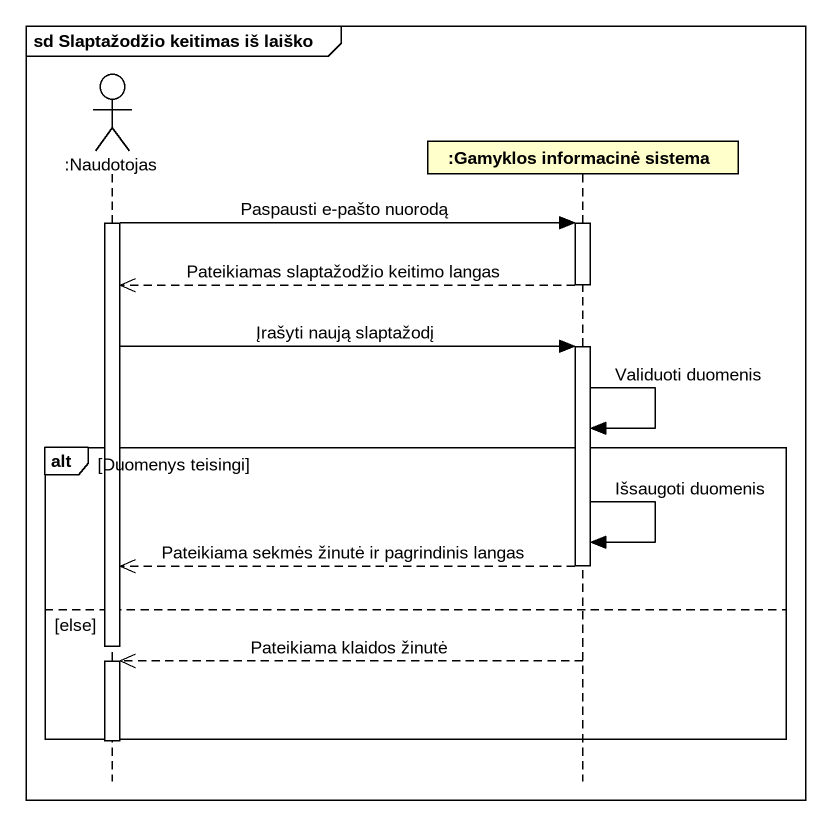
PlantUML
@startuml
mainframe sd Slaptažodžio keitimas iš laiško
hide footbox
actor ":Naudotojas" as Naudotojas
participant ":Gamyklos informacinė sistema" as Gamyklos_informacinė_sistema

activate Naudotojas
Naudotojas -> Gamyklos_informacinė_sistema : Paspausti e-pašto nuorodą
activate Gamyklos_informacinė_sistema
Gamyklos_informacinė_sistema -->> Naudotojas : Pateikiamas slaptažodžio keitimo langas
deactivate Gamyklos_informacinė_sistema
Naudotojas -> Gamyklos_informacinė_sistema : Įrašyti naują slaptažodį
activate Gamyklos_informacinė_sistema
Gamyklos_informacinė_sistema -> Gamyklos_informacinė_sistema : Validuoti duomenis
alt Duomenys teisingi
  Gamyklos_informacinė_sistema -> Gamyklos_informacinė_sistema : Išsaugoti duomenis
  Gamyklos_informacinė_sistema -->> Naudotojas : Pateikiama sekmės žinutė ir pagrindinis langas
  deactivate Gamyklos_informacinė_sistema
else else
  deactivate Naudotojas
  Gamyklos_informacinė_sistema -->> Naudotojas : Pateikiama klaidos žinutė
  activate Naudotojas
end
deactivate Naudotojas
@enduml
